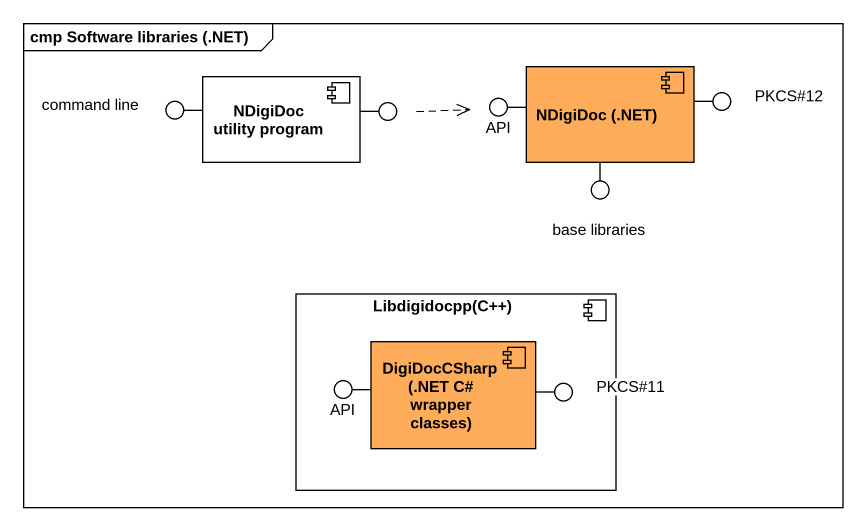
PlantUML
@startuml
mainframe cmp Software libraries (.NET)
component "NDigiDoc utility program" as NDigiDoc_utility_program #FFFFFF
() API
component "NDigiDoc (.NET)" as NDigiDoc_NET #FFAD5B
() "PKCS#12" as PKCS_12
() "command line" as command_line
() " " as lollipop1
() "base libraries" as base_libraries
component "Libdigidocpp(C++)" as Libdigidocpp_C #FFFFFF {
  component "DigiDocCSharp (.NET C# wrapper classes)" as DigiDocCSharp_NET_C_wrapper #FFAD5B
}
() "API" as API_2
() "PKCS#11" as PKCS_11
NDigiDoc_NET -left- API
NDigiDoc_NET -right- PKCS_12
NDigiDoc_utility_program -left- command_line
NDigiDoc_utility_program -right- lollipop1
NDigiDoc_NET -- base_libraries
DigiDocCSharp_NET_C_wrapper -left- API_2
DigiDocCSharp_NET_C_wrapper -right- PKCS_11
lollipop1 .right.> API
@enduml
